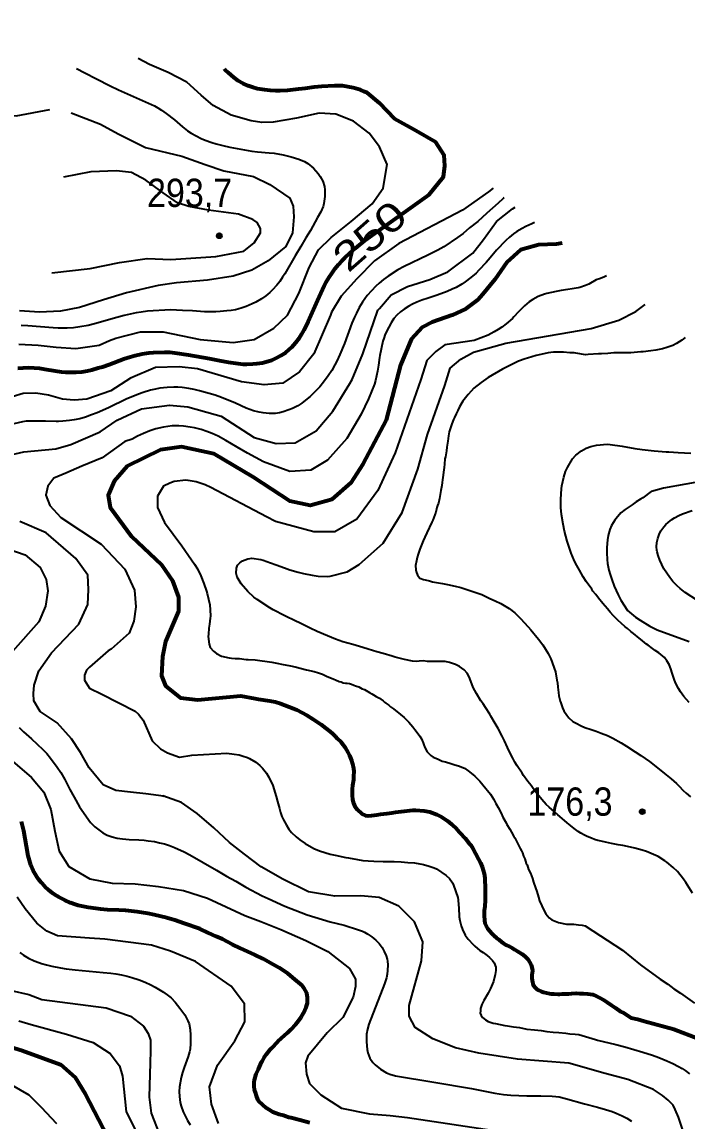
# Model space of a CAD drawing. Header units: metres. Extents: x 552626 to 559174, y 1843804 to 1852371.
# Drawn here: x 557054 to 557454, y 1850657 to 1851318 of the extents above; entities that cross this region are included whole.
import ezdxf
from ezdxf.enums import TextEntityAlignment as Align

# ---------------------------------------------------------------- set-up
doc = ezdxf.new("R2010")
doc.units = ezdxf.units.M
doc.header["$LTSCALE"] = 6.8
for name, color, linetype, lineweight in [('1', 7, 'Continuous', 25), ('2', 7, 'Continuous', 53), ('5', 7, 'Continuous', 25)]:
    doc.layers.add(name, color=color, linetype=linetype, lineweight=lineweight)
doc.layers.add('4', color=7, linetype='Continuous')

msp = doc.modelspace()

# ---------------------------------------------------------------- hatches: boundary and pattern name
at = {"layer": '5'}
for points in [[(557174.54, 1851189.71, 1), (557171.54, 1851189.71, 1)], [(557428.86, 1850843.24, 1), (557425.86, 1850843.24, 1)]]:
    msp.add_hatch(color=256, dxfattribs=at).paths.add_polyline_path(points)

# ---------------------------------------------------------------- linework, layer by layer
at = {"layer": '1'}
for points in [[(556945.59, 1851318.36), (556952.47, 1851299.17), (556980.2, 1851270.1), (557009.46, 1851264.02), (557050.87, 1851261.89), (557071.05, 1851265.61)], [(557052.6, 1851124.5), (557064.05, 1851124), (557074.96, 1851122.72), (557086.72, 1851121.92), (557100.77, 1851123.99), (557107.09, 1851126.67), (557110.73, 1851128.21), (557125.67, 1851131.93), (557139.26, 1851131.93), (557161.46, 1851127.38), (557181.4, 1851125.56), (557194.08, 1851127.38), (557205.86, 1851134.2), (557214.02, 1851141.92), (557220.82, 1851155.1), (557227.16, 1851170.55), (557232.76, 1851181.24), (557240.34, 1851188.72), (557252.31, 1851198.23), (557264.91, 1851208.9), (557271.65, 1851218.43), (557274.02, 1851232.52), (557269.27, 1851243.19), (557263.1, 1851251.39), (557253.8, 1851258.77), (557243.04, 1851262.91), (557232.99, 1851263.45), (557219.35, 1851260.5), (557205.34, 1851258.12), (557198.53, 1851257.93), (557192.23, 1851258.9), (557180.1, 1851262.29), (557169.44, 1851268.11), (557162.16, 1851274.42), (557153.43, 1851282.18), (557142.28, 1851288.01), (557131.13, 1851292.86), (557124.25, 1851296.45)], [(557087.27, 1851290.47), (557092.2, 1851287.77), (557099.23, 1851284.08), (557107.33, 1851280.02), (557112.49, 1851277.53), (557130.48, 1851269.59), (557134.05, 1851267.85), (557136.17, 1851266.64), (557138.2, 1851265.36), (557141.18, 1851263.27), (557146.01, 1851259.44), (557150.88, 1851255.28), (557154, 1851252.86), (557156.2, 1851251.45), (557159.12, 1851249.78), (557162.1, 1851248.26), (557164.51, 1851247.19), (557168.48, 1851245.81), (557171.13, 1851245.04), (557175.25, 1851243.95), (557179.41, 1851243), (557192.55, 1851240.71), (557196.06, 1851240.29), (557203.06, 1851239.7), (557205.99, 1851239.38), (557211.44, 1851238.35), (557216.25, 1851237.18), (557220.85, 1851235.87), (557224.34, 1851234.37), (557226.24, 1851233.17), (557229.61, 1851230.35), (557232.52, 1851227.18), (557233.76, 1851225.48), (557235.34, 1851222.53), (557236.21, 1851219.36), (557236.46, 1851217.35), (557236.48, 1851213.27), (557235.95, 1851209.22), (557235.72, 1851208.22), (557235.44, 1851207.26), (557234.1, 1851204.23), (557232.06, 1851200.69), (557227.81, 1851192.94), (557225.01, 1851188.44), (557222.15, 1851183.35), (557218.65, 1851177.67), (557212.37, 1851166.9), (557211.13, 1851164.85), (557209.44, 1851162.3), (557207.56, 1851159.92), (557205.09, 1851157.21), (557203.42, 1851155.58), (557201.1, 1851153.61), (557198.48, 1851151.79), (557195.07, 1851149.82), (557192.84, 1851148.73), (557189.21, 1851147.21), (557186.7, 1851146.32), (557184.13, 1851145.55), (557182.7, 1851145.22)], [(557084.02, 1851263.74), (557101.55, 1851256.95), (557112.22, 1851251.13), (557128.7, 1851242.88), (557150.52, 1851237.55), (557164.59, 1851232.7), (557175.74, 1851228.81), (557193.68, 1851225.42), (557203.38, 1851220.57), (557215.5, 1851212.32), (557217.44, 1851207.47), (557217.93, 1851201.16), (557216.96, 1851191.46), (557213.08, 1851183.21), (557202.48, 1851174.69), (557192.52, 1851169.09), (557181.28, 1851165.34), (557165.88, 1851162.96), (557147.32, 1851161.44), (557136.3, 1851159.72), (557117.14, 1851155.36), (557103.34, 1851151.17), (557088.96, 1851146.6), (557077.54, 1851144.36), (557064.87, 1851143.68), (557052.94, 1851144.61)], [(557072.31, 1851167.52), (557095.32, 1851170.09), (557112.99, 1851173.72), (557129.75, 1851175.99), (557143.8, 1851175.54), (557170.98, 1851177.36), (557187.74, 1851180.54), (557194.09, 1851185.54), (557197.71, 1851191.44), (557197.71, 1851194.17), (557195.9, 1851197.81), (557193.18, 1851199.62), (557184.57, 1851202.8), (557166.45, 1851205.08), (557154.67, 1851207.35), (557147.87, 1851209.62), (557139.27, 1851215.53), (557128.84, 1851223.25), (557120.24, 1851227.8), (557111.18, 1851228.71), (557095.77, 1851228.25), (557079.3, 1851225.01)], [(557337.71, 1851218.28), (557334.81, 1851216.2), (557319.29, 1851205.05), (557281.01, 1851185.09), (557266.38, 1851174.66), (557255.64, 1851163.9), (557246.24, 1851153.45), (557240.44, 1851143.72), (557239.84, 1851141.92), (557229.88, 1851118.75), (557221.27, 1851107.84), (557211.3, 1851101.03), (557199.97, 1851100.12), (557186.38, 1851101.94), (557159.88, 1851109.58), (557148.99, 1851110.79), (557134.73, 1851110.53), (557119.65, 1851104.04), (557107.78, 1851096.38), (557093.31, 1851091.34), (557085.75, 1851090.74), (557078.74, 1851091.41), (557070.39, 1851093.75), (557062.71, 1851095.08), (557055.03, 1851094.75), (557048.54, 1851092.89)], [(557031.86, 1851054.24), (557055.44, 1851059.7), (557074.79, 1851061.52), (557083.84, 1851064.13), (557101.4, 1851071.68), (557111.66, 1851078.7), (557126.23, 1851085.59), (557143.17, 1851087.85), (557154.2, 1851086.81), (557170.5, 1851082.17), (557174.21, 1851081.12), (557194.08, 1851068.31), (557207.22, 1851064.67), (557218.55, 1851065.13), (557231.24, 1851072.4), (557241.2, 1851084.21), (557251.56, 1851100.78), (557252.98, 1851103.3), (557259.32, 1851118.75), (557268.41, 1851144.94), (557269.36, 1851146.05), (557276.27, 1851154.13), (557286.29, 1851159.12), (557299.63, 1851163.42), (557310.46, 1851168.05), (557325.45, 1851179.29), (557331.89, 1851187.4), (557339.71, 1851198.29), (557349.42, 1851206.01), (557350.9, 1851207.02)], [(557344.34, 1851212.62), (557343.83, 1851212.28), (557343.48, 1851211.92), (557340.61, 1851209.25), (557333.93, 1851203.43), (557328.38, 1851198.38), (557323.49, 1851194.43), (557319.58, 1851191.1), (557316.23, 1851188.65), (557308.05, 1851183.15), (557304.42, 1851181.03), (557298.46, 1851177.99), (557284.14, 1851171.26), (557280.41, 1851169.15), (557274.54, 1851165.4), (557271.8, 1851163.41), (557269.13, 1851161.18), (557267.15, 1851159.35), (557264.46, 1851156.55), (557262.03, 1851153.7), (557260.51, 1851151.77), (557259.08, 1851149.77), (557257.16, 1851146.56), (557255.43, 1851143.16), (557254.32, 1851140.84), (557252.7, 1851137.06), (557248.25, 1851124.87), (557245.58, 1851118.25), (557243.8, 1851114.38), (557242.59, 1851112), (557240.64, 1851108.64), (557238.58, 1851105.54), (557235.7, 1851101.7), (557233.38, 1851098.88), (557230.95, 1851096.23), (557227.64, 1851093.06), (557224.95, 1851090.76), (557222.64, 1851089), (557220.19, 1851087.42), (557217.04, 1851085.78)], [(557362.51, 1851197.64), (557360.97, 1851197.01), (557357.28, 1851195.31), (557355.12, 1851194.19), (557351.93, 1851192.27), (557349.94, 1851190.83), (557347.54, 1851188.89), (557345.32, 1851186.9), (557343.68, 1851185.31), (557341.22, 1851182.73), (557339.7, 1851181.01), (557335.96, 1851176.51), (557333.48, 1851173.68), (557329.17, 1851169.01), (557327.38, 1851167.23), (557324.24, 1851164.55), (557320.93, 1851162.05), (557318.84, 1851160.61), (557315.46, 1851158.63), (557313.1, 1851157.51), (557310.03, 1851156.23), (557304.06, 1851153.99), (557298.53, 1851152.23), (557294.83, 1851150.95), (557291.9, 1851149.8), (557289.1, 1851148.54), (557287.02, 1851147.47), (557284.09, 1851145.63), (557281.89, 1851143.92), (557279.85, 1851142.01), (557277.99, 1851139.86), (557276.35, 1851137.44), (557274.87, 1851134.82), (557273.47, 1851132.1), (557272.51, 1851129.88), (557272.07, 1851128.6), (557271.43, 1851126.23), (557269.52, 1851117.77), (557269.31, 1851116.47), (557268.8, 1851111.8), (557268.17, 1851108.2), (557266.88, 1851102.59), (557266.3, 1851100.49), (557262.68, 1851091.7), (557258.42, 1851082.4), (557249.81, 1851067.86), (557238.03, 1851054.68), (557228.06, 1851048.77), (557215.38, 1851047.86), (557199.52, 1851053.81), (557189.96, 1851058.94), (557183.69, 1851062.57), (557177.02, 1851066.64), (557172.38, 1851069.12), (557168.65, 1851070.8), (557165.47, 1851072.03), (557162.13, 1851073.13), (557158.04, 1851074.2), (557155.48, 1851074.67), (557151.46, 1851075.15), (557148.79, 1851075.34), (557146.11, 1851075.38), (557144.64, 1851075.31), (557142.04, 1851075.03), (557139.39, 1851074.55), (557134.97, 1851073.48), (557131.22, 1851072.3), (557127.53, 1851070.85), (557123.88, 1851069.15), (557120.61, 1851067.41), (557116.14, 1851066.03), (557102.55, 1851056.03), (557090.32, 1851051.03), (557080.84, 1851046.96), (557073.58, 1851043.93), (557069.95, 1851039.08), (557068.74, 1851033.62), (557071.16, 1851027.55), (557077.82, 1851020.28), (557102.1, 1851004.23), (557116.14, 1850989.24), (557122.03, 1850976.51), (557122.94, 1850966.52), (557121.58, 1850957.88)], [(557405.91, 1851165.57), (557404.69, 1851165.02), (557402.21, 1851164.03), (557399.66, 1851163.14), (557395.14, 1851160.67), (557393.24, 1851159.73), (557389.9, 1851158.61), (557388.82, 1851158.49), (557385.26, 1851157.71), (557382.55, 1851157.4), (557378.61, 1851156.77), (557375.67, 1851156.16), (557369.97, 1851154.95), (557368.55, 1851154.61), (557364.79, 1851153.17), (557361.53, 1851151.34), (557359.41, 1851149.91), (557356.58, 1851147.58), (557354.78, 1851145.73), (557352.96, 1851144.06), (557350.21, 1851141), (557349.23, 1851139.98), (557345.5, 1851136.72), (557342.98, 1851134.79), (557340.69, 1851133.34), (557338.21, 1851131.87), (557334.77, 1851130.01), (557326.29, 1851126.76), (557308.71, 1851124.2), (557303.27, 1851120.11), (557297.84, 1851114.66), (557294.21, 1851103.3), (557278.81, 1851059.22), (557268.39, 1851036.5), (557255.7, 1851019.23), (557242.56, 1851011.51), (557229.88, 1851011.51)], [(557289.15, 1850933.81), (557284.38, 1850934.82), (557278.83, 1850936.28), (557276.94, 1850936.79), (557271.47, 1850938.35), (557267.7, 1850939.38), (557262.49, 1850941.06), (557259.36, 1850942.07), (557253.23, 1850943.83), (557247.39, 1850945.35), (557242.82, 1850947.02), (557238.13, 1850948.95), (557231.79, 1850951.69), (557227.74, 1850953.59), (557221.26, 1850956.77), (557218.95, 1850957.79), (557212.37, 1850961.05), (557205.47, 1850964.73), (557203.42, 1850965.86), (557195.81, 1850970.92), (557193.83, 1850972.33), (557190.15, 1850975.74), (557186.25, 1850980.32), (557183.69, 1850984.31), (557183.14, 1850986.71), (557183.43, 1850989.76), (557184.04, 1850991.56), (557185.34, 1850992.99), (557186.94, 1850994.18), (557190.18, 1850995.37), (557192.6, 1850995.74), (557197.99, 1850994.9), (557199.31, 1850994.5), (557203.86, 1850993.02), (557207.19, 1850991.85), (557212.25, 1850989.96), (557215.39, 1850988.77), (557220.39, 1850987.43), (557223.67, 1850986.62), (557228.9, 1850985.58), (557232.53, 1850984.99), (557237.94, 1850984.79), (557239.66, 1850984.9), (557249.98, 1850987.5), (557257.2, 1850991.93), (557271.56, 1851004.7), (557282.89, 1851023.33), (557292.4, 1851049.23), (557298.29, 1851070.13), (557308.71, 1851099.67), (557311.88, 1851110.12), (557318.23, 1851115.57), (557325.93, 1851119.66), (557345.41, 1851125.11), (557396.57, 1851133.85), (557396.57, 1851133.85), (557413.34, 1851139), (557423.5, 1851144.16), (557429.11, 1851148.42)], [(557182.7, 1851145.22), (557180.14, 1851144.79), (557177.57, 1851144.48), (557173.55, 1851144.11), (557170.94, 1851143.97), (557166.83, 1851143.96), (557164.19, 1851144.06), (557156.91, 1851144.48), (557150.91, 1851144.7), (557143.74, 1851145.08), (557140.32, 1851144.99), (557133.33, 1851144.65), (557129.77, 1851144.38), (557126.04, 1851143.84), (557123.07, 1851143.3), (557115.76, 1851141.79), (557111.37, 1851140.63), (557098.05, 1851136.79), (557094.13, 1851135.79), (557089.18, 1851134.86), (557085.37, 1851134.39), (557081.6, 1851134.15), (557079.19, 1851134.1), (557076.14, 1851134.16), (557073.14, 1851134.33), (557057.89, 1851135.52), (557053.84, 1851135.71)], [(557453.21, 1851128.44), (557451.21, 1851126.95), (557447.98, 1851124.94), (557445.74, 1851123.77), (557442.06, 1851122.44), (557439.5, 1851121.69), (557435.48, 1851120.95), (557432.43, 1851120.42), (557427.83, 1851119.98), (557426.39, 1851119.81), (557420.42, 1851119.31), (557418.96, 1851119.33), (557413.21, 1851119.31), (557410.21, 1851119.23), (557406.69, 1851118.92), (557402.78, 1851118.75), (557401.06, 1851118.64), (557394.81, 1851118.2), (557393.17, 1851118.19), (557387.32, 1851119.07), (557386.3, 1851119.23), (557383.73, 1851119.3), (557380.05, 1851119.61), (557377.2, 1851119.73), (557373.92, 1851119.72), (557370.86, 1851119.37), (557366.32, 1851118.39), (557363.65, 1851117.72), (557358.27, 1851116.1), (557356.95, 1851115.68), (557352.83, 1851114.2), (557350.49, 1851113.11), (557343.24, 1851109.54), (557334.6, 1851104.44), (557330.39, 1851101.4), (557326.12, 1851098.08), (557324.4, 1851096.33), (557322.63, 1851094.3), (557319.54, 1851090.21), (557317.55, 1851086.87), (557316.43, 1851084.65), (557315.48, 1851082.62), (557314.45, 1851080.49), (557313.77, 1851079.23), (557312.88, 1851076.66), (557311.25, 1851071.73), (557310.8, 1851069.31), (557310.35, 1851066.06), (557309.75, 1851062.61), (557309.55, 1851060.31), (557309.05, 1851056.78), (557308.73, 1851055.56), (557308.38, 1851052.24), (557308.23, 1851050.39), (557307.92, 1851047.53), (557307.58, 1851045.66), (557307.25, 1851042.98), (557307.08, 1851041.32), (557306.75, 1851039.45), (557306.28, 1851036.39), (557305.35, 1851031.72), (557304.76, 1851028.91), (557304.21, 1851027.39), (557303.89, 1851026.17), (557303.2, 1851023.44), (557301.38, 1851018.67), (557300.88, 1851017.42), (557297.88, 1851010.96), (557296.63, 1851008.36), (557295.59, 1851006.23), (557294.82, 1851004.22), (557293.61, 1851001.26), (557292.68, 1850998.23), (557292.09, 1850996.24), (557291.59, 1850994.18), (557291.1, 1850991.29), (557291.21, 1850988.75), (557291.42, 1850987.77), (557292.22, 1850985.49), (557293.51, 1850983.81), (557295.72, 1850982.88), (557296.84, 1850982.64), (557299.37, 1850982.11), (557301.25, 1850981.6), (557303.68, 1850981.15), (557307.3, 1850980.56), (557310.29, 1850979.99), (557314.88, 1850978.96), (557318.17, 1850978.15), (557323, 1850976.61), (557326.13, 1850975.6), (557330.8, 1850973.86), (557335.71, 1850971.59), (557338.98, 1850970.14)], [(557217.04, 1851085.78), (557214.9, 1851084.92), (557211.45, 1851083.83), (557209.15, 1851083.27), (557206.8, 1851082.88), (557205.48, 1851082.78), (557203.05, 1851082.8), (557199.33, 1851083.16), (557197.04, 1851083.55), (557193.57, 1851084.43), (557191.37, 1851085.22), (557189.22, 1851086.11), (557182.75, 1851089.02), (557174.42, 1851092.42), (557170.52, 1851093.8), (557161.12, 1851096.48), (557157.9, 1851097.26), (557154.64, 1851097.88), (557150.69, 1851098.41), (557148.2, 1851098.61), (557145.68, 1851098.7), (557141.6, 1851098.52), (557137.36, 1851098), (557134.58, 1851097.48), (557131.76, 1851096.82), (557127.33, 1851095.49), (557124.48, 1851094.47), (557120.14, 1851092.73), (557117.4, 1851091.53), (557106.4, 1851086.27), (557099.58, 1851083.25), (557096.16, 1851081.91), (557092.62, 1851080.66), (557089.09, 1851079.63), (557085.69, 1851078.95), (557083.06, 1851078.57), (557078.94, 1851078.11), (557076.31, 1851077.96), (557074.89, 1851077.95), (557068.6, 1851078.28), (557060.27, 1851078.29), (557058.04, 1851078.22), (557056.84, 1851078.1), (557054.72, 1851077.74), (557049.46, 1851076.59)], [(557435.06, 1850940.19), (557433.55, 1850941.39), (557430.86, 1850943.36), (557429.88, 1850943.98), (557426.34, 1850946.95), (557425.44, 1850947.67), (557422.02, 1850950.38), (557420.52, 1850951.57), (557418.39, 1850953.43), (557416.98, 1850954.55), (557414.63, 1850956.74), (557412.9, 1850958.28), (557410.11, 1850961.15), (557408.14, 1850963.2), (557406.35, 1850965.28), (557403.69, 1850968.54), (557401.04, 1850971.79), (557399.43, 1850973.89), (557397.64, 1850975.96), (557396.95, 1850977.16), (557393.69, 1850981.72), (557391.9, 1850984.61), (557389.54, 1850988.45), (557388.03, 1850991.29), (557386.62, 1850994.05), (557384.62, 1850998.74), (557382.81, 1851004.11), (557382.23, 1851006.05), (557380.62, 1851012.07), (557379.79, 1851016.17), (557378.84, 1851021.99), (557378.45, 1851026.24), (557378.33, 1851031.24), (557378.71, 1851037.49), (557379.04, 1851039.36), (557380.18, 1851044.51), (557381.17, 1851047.82), (557382.34, 1851050.32), (557385.31, 1851055.5), (557387.42, 1851057.75), (557390.86, 1851060.43), (557393.52, 1851061.92), (557396.42, 1851062.89), (557399.78, 1851063.82), (557406.28, 1851064.39), (557407.95, 1851064.22), (557415.28, 1851063.14), (557422.84, 1851061.73), (557427.38, 1851061.06), (557430.97, 1851060.83), (557434.58, 1851060.43), (557441.77, 1851059.79), (557443.33, 1851059.7), (557448.86, 1851059.24), (557456.55, 1851059.03)], [(557229.88, 1851011.51), (557206.78, 1851017.78), (557201.5, 1851020.58), (557167.91, 1851038.38), (557164.46, 1851039.81), (557159.05, 1851041.66), (557154.4, 1851042.4), (557152.82, 1851042.67), (557145.87, 1851041.97), (557143.38, 1851040.96), (557139.5, 1851039.08), (557135.87, 1851033.01), (557135.87, 1851026.34), (557140.11, 1851017.24), (557150.42, 1851003.15), (557156.32, 1850994.85), (557158.07, 1850992.17), (557159.86, 1850989.27), (557161.98, 1850985.13), (557163.78, 1850980.59), (557165.32, 1850975.93), (557165.76, 1850974.43), (557167.37, 1850967.59), (557167.62, 1850964.61), (557167.67, 1850960.96), (557167.54, 1850959.76), (557167.13, 1850956.15), (557166.78, 1850953.65), (557166.47, 1850949.96), (557166.26, 1850948.66), (557166.88, 1850944.08), (557167.56, 1850942.06), (557169.47, 1850939.72), (557171.26, 1850938.47), (557174.27, 1850936.9), (557179.06, 1850935.71), (557180.34, 1850935.68), (557182.65, 1850935.48), (557185.13, 1850935.31), (557189.2, 1850934.87), (557190.48, 1850934.83), (557194.53, 1850934.57), (557197.49, 1850934.18), (557201.76, 1850933.57), (557204.54, 1850933.16), (557208.65, 1850932.36), (557210.34, 1850932), (557215.85, 1850930.9), (557218.65, 1850930.31), (557225.51, 1850928.63), (557230.1, 1850927.61), (557232.66, 1850926.72), (557235.13, 1850925.9), (557237.54, 1850924.81), (557241.85, 1850923.02), (557242.81, 1850922.59), (557245.02, 1850921.65), (557246.24, 1850921.34), (557247.59, 1850920.76), (557248.89, 1850920.55), (557249.99, 1850920.49), (557251.29, 1850920.28), (557252.44, 1850919.86), (557253.96, 1850919.3), (557254.92, 1850918.87), (557256.91, 1850918.27), (557259.03, 1850917.24), (557260.38, 1850916.66), (557261.36, 1850916.05), (557262.24, 1850915.51), (557263.31, 1850914.99), (557264.67, 1850914.24), (557265.66, 1850913.62), (557267.32, 1850912.62), (557269.37, 1850911.49), (557270.17, 1850910.85), (557271.56, 1850909.92), (557272.46, 1850909.2), (557273.26, 1850908.56), (557274.87, 1850907.28), (557275.97, 1850906.41), (557277.86, 1850905.07), (557278.97, 1850904.2), (557280.77, 1850902.76), (557282.08, 1850901.72), (557284.11, 1850899.95), (557285.23, 1850898.89), (557287.08, 1850897.1), (557288.15, 1850895.76), (557289.32, 1850894.34), (557290.68, 1850892.76), (557292.54, 1850890.15), (557293.62, 1850888.63), (557294.63, 1850887.01), (557295.62, 1850884.75), (557296.05, 1850883.43), (557296.59, 1850881.85), (557298.08, 1850879.19), (557300.25, 1850876.98), (557301.64, 1850876.04), (557304.23, 1850874.97)], [(557468.13, 1851042.81), (557453.5, 1851040.36), (557440.16, 1851037.8), (557432.92, 1851035.93), (557432.67, 1851035.79), (557427.63, 1851032.13), (557426.35, 1851031.34), (557423.63, 1851029.57), (557421.18, 1851027.92), (557417.04, 1851024.98), (557414.53, 1851023.05), (557411.71, 1851019.71), (557410.84, 1851018.61), (557408.93, 1851015.38), (557407.91, 1851013.07), (557406.87, 1851009.48), (557406.35, 1851006.77), (557405.97, 1851002.17), (557405.96, 1850999.06), (557406.16, 1850994.98), (557406.53, 1850992.56), (557407.34, 1850988.64), (557408.01, 1850985.97), (557409.01, 1850982.89), (557410.46, 1850978.95), (557412.8, 1850973.66), (557414.36, 1850970.46), (557418.53, 1850964.36), (557423.19, 1850960.34), (557426.06, 1850958.38), (557431.86, 1850954.76), (557436.21, 1850952.61), (557455.54, 1850945.62)], [(557460.49, 1850970.21), (557453.05, 1850975.06), (557450.07, 1850977.47), (557448.28, 1850979.14), (557445.76, 1850981.77), (557443.86, 1850984.07), (557442.04, 1850986.64), (557440.4, 1850989.3), (557439.04, 1850991.92), (557437.88, 1850994.58), (557436.86, 1850997.34), (557436.27, 1850999.5), (557436.07, 1851000.66), (557435.96, 1851002.67), (557436.15, 1851005.15), (557436.64, 1851007.58), (557437.44, 1851009.93), (557438.6, 1851012.18), (557439.7, 1851013.81), (557440.35, 1851014.64), (557441.6, 1851016.01), (557442.95, 1851017.26), (557445.22, 1851019.04), (557446.77, 1851020.06), (557449.28, 1851021.4), (557451.52, 1851022.37), (557457.27, 1851024.41)], [(557086.7, 1850995.6), (557069.03, 1851011.05), (557053.17, 1851017.86)], [(557035.95, 1851004.69), (557056.34, 1850997.87), (557065.4, 1850990.14), (557069.03, 1850982.87), (557069.93, 1850976.06), (557068.57, 1850966.97), (557064.5, 1850957.43), (557048.64, 1850939.71)], [(557451.72, 1850651.66), (557449.11, 1850659.54), (557447.15, 1850663.97), (557445.84, 1850666.6), (557442.89, 1850669.71), (557439.61, 1850672.5), (557434.14, 1850676.13), (557418.68, 1850682.05), (557405.04, 1850685.69), (557383.28, 1850691.92), (557352.28, 1850694.33), (557329.09, 1850697.97), (557314.99, 1850701.16), (557301.34, 1850706.62), (557290.88, 1850713.45), (557287.25, 1850720.27), (557287.25, 1850726.64), (557294.64, 1850753.47), (557295.47, 1850764.94), (557290.4, 1850776.95), (557281.03, 1850786.32), (557269.22, 1850791.57), (557258.19, 1850792.61), (557242.55, 1850792.35), (557226.74, 1850794.98), (557211.27, 1850802.58), (557198.27, 1850810.15), (557188.19, 1850817.59), (557179.23, 1850824.71), (557169.76, 1850833.6), (557159.72, 1850842.13), (557150.36, 1850848.73), (557138.99, 1850852.8), (557139.5, 1850852.62), (557128.82, 1850854.07), (557119.6, 1850855.04), (557110.87, 1850856.01), (557103.11, 1850859.41), (557094.86, 1850869.61), (557089.52, 1850878.83), (557084.19, 1850887.08), (557075.45, 1850896.79), (557065.27, 1850903.59), (557061.42, 1850909.84), (557061.32, 1850914.26), (557061.78, 1850919.26), (557064.5, 1850927.89), (557072.2, 1850938.8), (557088.51, 1850956.06), (557093.94, 1850967.88), (557094.4, 1850976.97), (557093.94, 1850985.6), (557086.7, 1850995.6)], [(557338.98, 1850970.14), (557342.27, 1850968.51), (557347.27, 1850965.52), (557350.68, 1850962.81), (557354.16, 1850959.56), (557358.77, 1850954.43), (557360.33, 1850952.7), (557364.9, 1850947.11), (557367.5, 1850943.57), (557370.74, 1850938.38), (557372.39, 1850935.1), (557375.11, 1850927.38), (557376.04, 1850922.37), (557376.33, 1850920.67), (557376.52, 1850918.23), (557376.89, 1850914.99), (557377.22, 1850912.93), (557377.95, 1850909.72), (557378.34, 1850908.76), (557379.33, 1850905.68), (557380.18, 1850903.87), (557381.93, 1850901.33), (557383.22, 1850899.65), (557385.65, 1850897.56), (557387.51, 1850896.4), (557390.52, 1850894.83), (557392.91, 1850893.92), (557396.7, 1850892.71), (557399.55, 1850891.76), (557402.7, 1850890.57), (557406.35, 1850888.98), (557409.72, 1850887.45), (557414.59, 1850884.73), (557417.92, 1850882.74), (557423.06, 1850879.31), (557426.44, 1850876.96), (557431.6, 1850873.35), (557436.5, 1850869.63), (557440.71, 1850866.28), (557444.75, 1850862.91), (557447.89, 1850860.26), (557449.53, 1850858.62), (557452.03, 1850855.99), (557453.67, 1850854.35), (557456.31, 1850852.1)], [(557121.58, 1850957.88), (557118.86, 1850950.61), (557107.99, 1850941.07), (557106.27, 1850940.01), (557095.04, 1850930.28), (557093.22, 1850928.45), (557092, 1850925.41), (557092, 1850922.37), (557095.04, 1850917.5), (557102.34, 1850913.85), (557122.39, 1850903.8), (557124.43, 1850901.85), (557127.21, 1850898.33), (557132.75, 1850885.85), (557137.62, 1850880.98), (557141.87, 1850878.55), (557149.17, 1850876.12), (557156.47, 1850877.33), (557177.51, 1850878.37), (557181.96, 1850877.79), (557184.92, 1850877.4), (557187.47, 1850876.69), (557190.03, 1850875.79), (557191.1, 1850875.28), (557194.91, 1850873.07), (557197.42, 1850871.08), (557198.99, 1850869.34), (557201.42, 1850866.42), (557202.89, 1850863.95), (557205.2, 1850859.01), (557207.24, 1850852.31), (557207.95, 1850849.29), (557209.15, 1850845.23), (557209.9, 1850842.66), (557210.71, 1850840.38), (557211.58, 1850838.39), (557213.51, 1850835.05), (557214.88, 1850832.65), (557216.37, 1850830.81), (557219.25, 1850828.04), (557221.46, 1850826.29), (557224.73, 1850824.01), (557229.81, 1850821.13), (557233.26, 1850819.7), (557239.79, 1850817.62), (557242.6, 1850817.03), (557249.13, 1850815.77), (557250.71, 1850815.5), (557256.12, 1850814.48), (557259.29, 1850813.93), (557262.52, 1850813.66), (557265.92, 1850813.41), (557271.51, 1850813.23), (557278.18, 1850813.18), (557282.48, 1850813.03), (557286.45, 1850812.67), (557290.32, 1850812.38), (557295.73, 1850811.36), (557299.21, 1850810.39), (557302.16, 1850809.36), (557303.69, 1850808.8), (557309.53, 1850804.82), (557311.38, 1850803.02), (557313.23, 1850800.41), (557313.94, 1850799.03), (557316.43, 1850791.65), (557316.59, 1850790.21), (557316.84, 1850787.22), (557317.05, 1850785.42), (557317.21, 1850780.06), (557317.66, 1850777.74), (557318.39, 1850774.53), (557319.28, 1850772.35), (557320.95, 1850768.9), (557322.69, 1850766.54), (557325.6, 1850763.41), (557326.65, 1850762.25), (557329.76, 1850759.78), (557331.73, 1850758.54), (557334.04, 1850756.71), (557335.44, 1850755.59), (557337.21, 1850753.7), (557338.2, 1850752.26), (557339.23, 1850749.64), (557339.28, 1850747.64), (557339, 1850745.23), (557337.84, 1850741.08), (557336.05, 1850736.77), (557334.72, 1850734.06), (557332.03, 1850729.65), (557330.86, 1850727.14), (557330.13, 1850724.77), (557330.09, 1850723.49), (557329.9, 1850722.01), (557330.42, 1850720.61), (557331.29, 1850719.43), (557333, 1850718.07), (557334.66, 1850717.08), (557337.79, 1850716.07), (557339.09, 1850715.85), (557344.7, 1850714.67)], [(557455.62, 1850908.97), (557452.38, 1850912.52), (557450.33, 1850915.3), (557449.1, 1850917.25), (557447.57, 1850920.27), (557446.7, 1850922.27), (557445.87, 1850924.73), (557445.28, 1850926.67), (557444.45, 1850929.13), (557443.6, 1850931.77), (557442.15, 1850934.07), (557440.66, 1850935.91), (557439.53, 1850936.97), (557438.43, 1850937.84), (557437.32, 1850938.72), (557435.06, 1850940.19)], [(557457.6, 1850794.17), (557453.47, 1850800.72), (557452.16, 1850802.58), (557448.52, 1850807.27), (557445.97, 1850809.63), (557442.13, 1850812.84), (557440.85, 1850813.69), (557436.81, 1850816.24), (557434.1, 1850817.57), (557429.99, 1850819.2), (557427.32, 1850820.17), (557422.81, 1850821.3), (557420.19, 1850821.91), (557415.7, 1850822.85), (557412.91, 1850823.26), (557408.89, 1850824.17), (557405.16, 1850824.84), (557402.71, 1850825.47), (557400.65, 1850825.96), (557398.66, 1850826.55), (557396.76, 1850827.25), (557394.17, 1850828.32), (557392.63, 1850829.06), (557390.38, 1850830.35), (557388.81, 1850831.26), (557386.4, 1850833.18), (557384.29, 1850834.85), (557382.29, 1850836.45), (557379.15, 1850839.1), (557376.62, 1850841.27), (557374.29, 1850843.29), (557371.44, 1850845.88), (557369.51, 1850847.57), (557366.87, 1850850.65), (557365.08, 1850852.73), (557363.25, 1850855.16), (557360.54, 1850858.96), (557358.6, 1850861.47), (557355.91, 1850865.09), (557355.12, 1850866.37), (557352.14, 1850870.86), (557350.79, 1850873.08), (557349.6, 1850875.5), (557347.99, 1850878.42), (557346.31, 1850881.87), (557344.48, 1850885.95), (557343.06, 1850888.71), (557340.63, 1850893.27), (557338.99, 1850896.37), (557336.39, 1850900.72), (557335.61, 1850902), (557333.15, 1850905.92), (557331.62, 1850908.11), (557330.23, 1850909.87), (557327.61, 1850914.41), (557326.58, 1850916.21), (557325.74, 1850918.03), (557324.3, 1850921.79), (557323.19, 1850924.3), (557322.02, 1850926.54), (557320.33, 1850928.54), (557317.44, 1850930.67), (557315.03, 1850931.76), (557311.5, 1850933.09), (557308.8, 1850933.6), (557304.87, 1850933.61), (557302.13, 1850933.66), (557298.2, 1850933.67), (557295.7, 1850934.02), (557293.26, 1850933.83), (557291.73, 1850933.56), (557289.15, 1850933.81)], [(557052.7, 1850893.82), (557055.28, 1850891.29), (557060.06, 1850887.1), (557066.88, 1850880.69), (557069.32, 1850878.17), (557071.54, 1850875.51), (557075.61, 1850870.11), (557077.81, 1850866.84), (557080.19, 1850862.54), (557083.15, 1850856.64), (557085.77, 1850851.99), (557088.92, 1850846.1), (557095.63, 1850836.77), (557096.5, 1850835.8), (557098.2, 1850834.17), (557100.55, 1850832.28), (557103.03, 1850830.57), (557105.68, 1850829.13), (557108.56, 1850828.09)], [(557047.36, 1850874.84), (557060.14, 1850863.87), (557067.46, 1850855.03), (557071.74, 1850844.46), (557074.15, 1850831.53), (557076.76, 1850819.54), (557082.59, 1850810.23), (557095.12, 1850802.75), (557108.61, 1850800.31), (557122.5, 1850799.76), (557136.49, 1850798.29), (557151.53, 1850795.72), (557165.88, 1850791.22), (557188.43, 1850780.75), (557198.05, 1850777.25), (557210.13, 1850772.34), (557225.02, 1850765.75), (557238.23, 1850759.13), (557251.32, 1850748.94)], [(557304.23, 1850874.97), (557307.12, 1850873.66), (557309.08, 1850873.25), (557312.31, 1850872.16), (557314.57, 1850871.5), (557316.84, 1850870.85), (557320.39, 1850869.34), (557322.66, 1850867.87), (557324.56, 1850866.35), (557326.77, 1850864.6), (557329.77, 1850861.57), (557331.56, 1850859.49), (557336.05, 1850853.8), (557338.16, 1850850.48), (557339.35, 1850848.06), (557340.62, 1850845.75), (557342.48, 1850842.31), (557343.57, 1850839.97), (557345.42, 1850836.53), (557345.98, 1850835.59), (557347.78, 1850832.69), (557348.71, 1850830.98), (557350.1, 1850828.4), (557350.66, 1850827.46), (557351.93, 1850825.14), (557353.22, 1850822.64), (557353.95, 1850821.08), (557354.75, 1850819.62), (557355.26, 1850818.4), (557356.03, 1850816.48), (557356.67, 1850814.82), (557357.63, 1850812.1), (557358.19, 1850811.16), (557359.04, 1850808.52), (557360.13, 1850806.19), (557361.32, 1850802.95), (557362.03, 1850800.75), (557363.23, 1850797.51), (557363.86, 1850795.2), (557364.89, 1850791.76), (557365.6, 1850789.56), (557366.95, 1850786.52), (557367.8, 1850784.71), (557369.33, 1850781.69), (557371.42, 1850779.37), (557373.03, 1850778.1), (557377.04, 1850776.55), (557381.71, 1850775.62), (557382.71, 1850775.65), (557386.1, 1850775.58), (557389.06, 1850775.19), (557391.11, 1850774.88), (557392.97, 1850774.54), (557415.56, 1850759.89), (557426.23, 1850751.16), (557438.17, 1850742.42), (557442.66, 1850739.43), (557446.25, 1850736.72), (557450.29, 1850734), (557458.76, 1850728)], [(557108.56, 1850828.09), (557111.63, 1850827.35), (557114.83, 1850826.83), (557118.81, 1850826.44), (557124.62, 1850826.22), (557127.81, 1850826), (557130.27, 1850825.75), (557134.03, 1850825.2), (557137.08, 1850824.59), (557140.13, 1850823.83), (557143.14, 1850822.89), (557146.06, 1850821.75), (557151.87, 1850819.13), (557155.41, 1850817.34), (557171.26, 1850808.12), (557177.34, 1850804.42), (557182.97, 1850801.36), (557188.99, 1850797.81), (557198.87, 1850792.66), (557202.37, 1850791), (557212.5, 1850786.47), (557222.25, 1850782.56), (557225.89, 1850781.2), (557239.72, 1850776.91), (557248.11, 1850774.93), (557256.78, 1850772.14), (557259.04, 1850771.29), (557260.24, 1850770.73), (557262.3, 1850769.55), (557264.77, 1850767.84), (557267.08, 1850765.98), (557269.14, 1850763.92), (557270.86, 1850761.58), (557272.26, 1850759.08), (557273.38, 1850756.52), (557274, 1850754.46), (557274.21, 1850753.29), (557274.37, 1850751.13), (557274.21, 1850747.7), (557273.93, 1850745.49), (557273.47, 1850743.24), (557272.35, 1850739.57), (557262.95, 1850715.44), (557261.91, 1850711.63), (557261.73, 1850710.48), (557261.59, 1850709.29), (557261.45, 1850704.68), (557261.86, 1850700.23), (557262.05, 1850699.15), (557262.29, 1850698.14), (557263.45, 1850695.02), (557265.3, 1850692.36), (557266.72, 1850690.92), (557269.96, 1850688.36), (557273.6, 1850686.2), (557275.56, 1850685.33), (557279, 1850684.33), (557301.99, 1850680.44), (557324.68, 1850676.73), (557338.74, 1850673.95), (557343.93, 1850673.08), (557348.29, 1850672.58), (557357.85, 1850672.22), (557366.4, 1850672.29), (557373.25, 1850672.12), (557375.29, 1850671.92), (557377.32, 1850671.6), (557381.28, 1850670.65), (557392.59, 1850667.5), (557400.46, 1850665.5), (557405.31, 1850664.08), (557409.23, 1850662.78), (557411.73, 1850661.86), (557415.25, 1850660.29), (557418.01, 1850658.78), (557420.85, 1850656.98)], [(557172.55, 1850655.58), (557168.29, 1850667.23), (557167.24, 1850677.7), (557172.05, 1850690.7), (557182.34, 1850705.4), (557188.4, 1850716.85), (557188.09, 1850727.56), (557180.26, 1850738.19), (557158.74, 1850753.07), (557143.73, 1850759.24), (557132.17, 1850762.89), (557104.19, 1850766.55), (557095.07, 1850767.15), (557075.7, 1850768.57), (557069.36, 1850771.33), (557063.39, 1850776.16), (557056.29, 1850784.69), (557051.46, 1850791.8)], [(557053.13, 1850758.55), (557055.35, 1850756.97), (557058.38, 1850755.14), (557061.67, 1850753.54), (557064.45, 1850752.44), (557066.07, 1850751.9), (557069.13, 1850751.04), (557072.34, 1850750.29), (557077.54, 1850749.24), (557080.99, 1850748.68), (557086.42, 1850748.03), (557103.29, 1850746.53), (557107.85, 1850746.06), (557110.74, 1850745.65), (557114.32, 1850745), (557117.72, 1850744.2), (557120.39, 1850743.44), (557124.83, 1850741.99), (557128.48, 1850740.58), (557131.83, 1850739.01), (557134.52, 1850737.56), (557139.39, 1850734.66), (557142.55, 1850732.44), (557144.09, 1850731.15), (557146.49, 1850728.67), (557149.29, 1850725.1), (557152.22, 1850720.94), (557154.15, 1850717.47), (557154.88, 1850715.58), (557155.58, 1850712.2), (557155.8, 1850708.86), (557155.8, 1850703.67), (557155.5, 1850700.44), (557155.19, 1850698.76), (557154.35, 1850695.92), (557151.92, 1850689.32), (557150.91, 1850686.27), (557150.18, 1850683.34)], [(557251.32, 1850748.94), (557254.96, 1850742.57), (557254.96, 1850738.02), (557253.6, 1850731.65), (557247.24, 1850719.46), (557237.87, 1850710.09), (557226.31, 1850696.16), (557224.95, 1850692.06), (557225.4, 1850685.24), (557227.22, 1850679.77), (557234.04, 1850672.95), (557246.6, 1850664.85), (557263.43, 1850661.41), (557275.67, 1850660.51), (557286.26, 1850659.27), (557340.84, 1850650.99)], [(557047.8, 1850735.63), (557058.48, 1850733.21), (557066.24, 1850730.29), (557104.95, 1850725.23), (557119.66, 1850720.17), (557127.4, 1850714.13), (557130.35, 1850709.81), (557131.72, 1850705.71), (557131.72, 1850700.93), (557131.66, 1850699.35), (557131.56, 1850692.15), (557130.95, 1850671.52), (557132.16, 1850661.82), (557137, 1850649.08)], [(557052.58, 1850717.38), (557059.87, 1850715.15), (557081.18, 1850709.42), (557097.15, 1850704.32), (557107.41, 1850697.77), (557113.01, 1850690.28), (557114.88, 1850684.2), (557117.12, 1850662.71), (557140.77, 1850615.78)], [(557344.7, 1850714.67), (557346.39, 1850714.32), (557350.01, 1850713.73), (557353.44, 1850713.3), (557357.93, 1850712.36), (557362.64, 1850711.89), (557366.6, 1850711.53), (557369.95, 1850711), (557373.84, 1850710.53), (557377.24, 1850710.29), (557381.29, 1850710.02), (557383.79, 1850709.67), (557386.94, 1850709.3), (557389.24, 1850709.11), (557399.2, 1850706.08), (557400.41, 1850705.76), (557411.39, 1850703.19), (557416.94, 1850701.73), (557427.74, 1850698.54), (557433.47, 1850696.67), (557437.23, 1850695.33), (557442.02, 1850693.35), (557445.72, 1850691.68), (557449.2, 1850689.91), (557451.24, 1850688.73), (557453.13, 1850687.51), (557455.78, 1850685.54)], [(557035, 1850686.25), (557058.42, 1850672.96), (557065.88, 1850665.48), (557075.21, 1850655.65)], [(557150.18, 1850683.34), (557149.15, 1850677.64), (557148.9, 1850674.79), (557149.03, 1850671.89), (557149.59, 1850668.36), (557150.16, 1850666.14), (557151.4, 1850662.65), (557152.45, 1850660.33), (557153.97, 1850657.44), (557155.59, 1850654.77)]]:
    msp.add_lwpolyline(points, dxfattribs=at)
at = {"layer": '2'}
for points in [[(557232.01, 1851150.82), (557236.17, 1851159.64), (557237.29, 1851161.81), (557239.26, 1851164.99), (557240.62, 1851166.94), (557242.79, 1851169.96), (557244.69, 1851172.37), (557246.8, 1851174.68), (557248.59, 1851176.47), (557251.59, 1851179.33), (557254.83, 1851182.26), (557260.66, 1851187.09), (557299.2, 1851214.65), (557307.81, 1851225.1), (557308.72, 1851231.91), (557308.26, 1851238.28), (557303.28, 1851246), (557291.5, 1851252.82), (557278.36, 1851260.09), (557269.43, 1851269.59), (557261.86, 1851275.66), (557260.47, 1851276.4), (557257.91, 1851277.48), (557255.15, 1851278.33), (557253.51, 1851278.75), (557250.32, 1851279.43), (557247.06, 1851279.9), (557245.3, 1851280.03), (557242.22, 1851280.03), (557234.52, 1851279.57), (557230.02, 1851279.14), (557224.73, 1851278.36), (557220.74, 1851277.88), (557213.98, 1851277.21), (557209.72, 1851276.97), (557207.01, 1851276.98), (557203.55, 1851277.16), (557200.11, 1851277.48), (557197.45, 1851277.88), (557196.01, 1851278.18), (557193.47, 1851278.89), (557190.34, 1851280.02), (557187.34, 1851281.38), (557184.47, 1851283.02), (557181.73, 1851285), (557178.56, 1851287.71), (557176.63, 1851289.55), (557176.13, 1851290.08)], [(557379.1, 1851185.38), (557375.82, 1851184.77), (557364.97, 1851184.29), (557354.09, 1851181.35), (557345.9, 1851173.8), (557338.79, 1851163.46), (557331.24, 1851154.3), (557328.49, 1851151.2), (557321.22, 1851145.87), (557312.96, 1851141.93), (557301.01, 1851137.83), (557295.12, 1851134.65), (557288.32, 1851127.38), (557281.98, 1851111.93), (557273.37, 1851078.76), (557259.32, 1851052.41), (557252.08, 1851041.05), (557240.75, 1851031.05), (557227.61, 1851027.41), (557215.38, 1851030.14), (557193.32, 1851044.54), (557169.74, 1851058.49), (557150.39, 1851062.73), (557137.69, 1851060.91), (557117.73, 1851051.21), (557109.87, 1851042.11), (557106.24, 1851033.62), (557107.45, 1851026.34), (557120.15, 1851008.75), (557138.29, 1850991.77), (557144.94, 1850982.06), (557148.57, 1850972.36), (557148.57, 1850963.87), (557140.71, 1850945.67), (557138.9, 1850936.57), (557138.29, 1850925.05), (557140.71, 1850918.98), (557149.78, 1850911.71), (557160.06, 1850910.49), (557186.07, 1850912.92), (557194.68, 1850911.26)], [(557051.81, 1851110.02), (557055.07, 1851110.35), (557058.39, 1851110.38), (557061.63, 1851110.28), (557064.84, 1851110.01), (557068.04, 1851109.52), (557074.32, 1851108.4), (557078.09, 1851107.9), (557080.55, 1851107.72), (557084.46, 1851107.63), (557087.04, 1851107.66), (557090.36, 1851107.93), (557093.7, 1851108.54), (557096.3, 1851109.16), (557100.29, 1851110.18), (557102.83, 1851110.92), (557106.77, 1851112.3), (557115.71, 1851115.62), (557119.74, 1851116.88), (557122.39, 1851117.61), (557126.57, 1851118.65), (557129.27, 1851119.17), (557130.76, 1851119.38), (557133.46, 1851119.6), (557140.15, 1851119.78), (557143.32, 1851119.69), (557146.36, 1851119.38), (557154.42, 1851118.18), (557167.18, 1851115.85), (557173.12, 1851114.6), (557178.47, 1851113.65), (557184.41, 1851112.81), (557187.34, 1851112.54), (557189.64, 1851112.45), (557193.23, 1851112.59), (557195.52, 1851112.83), (557199, 1851113.34), (557201.21, 1851113.82), (557204.7, 1851114.99), (557207.49, 1851116.23), (557210.1, 1851117.61), (557212.04, 1851118.84), (557213.09, 1851119.6), (557214.93, 1851121.12), (557216.67, 1851122.76), (557219.09, 1851125.43), (557221.25, 1851128.36), (557222.52, 1851130.42), (557224.05, 1851133.15), (557226.53, 1851138.1), (557228.15, 1851141.71), (557232.01, 1851150.82)], [(557194.68, 1850911.26), (557196.63, 1850911.02), (557203.32, 1850909.97), (557206.69, 1850909.26), (557209.89, 1850908.35), (557217.73, 1850905.23), (557219.56, 1850904.44), (557222.65, 1850902.97), (557225.66, 1850901.4), (557229.51, 1850898.83), (557231.96, 1850897.38), (557234.25, 1850895.72), (557237.06, 1850893.49), (557239.67, 1850891.42), (557241.2, 1850890.04), (557242.73, 1850888.66), (557243.99, 1850887.17), (557246.04, 1850885.21), (557247.43, 1850883.45), (557248.62, 1850881.86), (557250.41, 1850878.96), (557251.28, 1850876.96), (557252.61, 1850874.1), (557253.22, 1850871.98), (557253.81, 1850869.22), (557253.94, 1850867.32), (557253.79, 1850864.65), (557253.68, 1850862.45), (557253.15, 1850859.1), (557252.96, 1850856.8), (557252.85, 1850852.95), (557253.12, 1850850.61), (557253.75, 1850848.31), (557254.62, 1850846.31), (557255.83, 1850844.53), (557258.68, 1850841.94), (557260.99, 1850840.93), (557262.55, 1850840.83), (557264.55, 1850840.88), (557267.69, 1850841.33), (557269.93, 1850841.68), (557273.72, 1850842.12), (557276.68, 1850842.55), (557278.92, 1850842.9), (557282.42, 1850843.39), (557289.45, 1850844.2), (557291.19, 1850844.12), (557296.16, 1850843.78), (557299.53, 1850843.07), (557303.9, 1850841.57), (557306.61, 1850840.23), (557310.28, 1850837.64), (557312.59, 1850835.81), (557315.87, 1850832.72), (557317.86, 1850830.48), (557320.87, 1850827.27), (557323.45, 1850823.91), (557324.19, 1850823), (557325.42, 1850821.04), (557327.14, 1850818.04), (557328.79, 1850814.76), (557330.06, 1850812.44), (557331.07, 1850810), (557332.25, 1850806.12), (557332.76, 1850803.26), (557332.96, 1850796.71), (557332.9, 1850792.51), (557332.83, 1850789.94), (557332.62, 1850786.18), (557332.35, 1850783.77), (557332.24, 1850780.75), (557332.49, 1850777.77), (557332.76, 1850776.25), (557333.62, 1850774.25), (557334.31, 1850773.05), (557335.6, 1850771.37), (557336.74, 1850770.13), (557338.09, 1850768.74), (557339.62, 1850767.36), (557341.02, 1850766.24), (557342.63, 1850764.97), (557343.53, 1850764.25), (557345.78, 1850762.96), (557347.53, 1850762.06), (557349.07, 1850761.33), (557350.56, 1850760.31), (557352.4, 1850759.34), (557354.97, 1850757.62), (557356.68, 1850756.27), (557358.65, 1850754.21), (557359.62, 1850752.95), (557360.56, 1850751.06), (557361.09, 1850748.83), (557361.26, 1850747.39), (557360.99, 1850744.99), (557361.01, 1850743.17), (557361.1, 1850741.63), (557361.69, 1850738.86), (557362.96, 1850737.37), (557363.88, 1850736.47), (557364.97, 1850735.77)], [(557222.29, 1850719.69), (557223.58, 1850721.94), (557225.35, 1850725.61), (557226.08, 1850727.98), (557226.13, 1850731.54), (557225.66, 1850734.04), (557223.82, 1850737.3), (557222.96, 1850738.48), (557217.29, 1850743.3), (557214.18, 1850745.78), (557209.04, 1850749.2), (557205.51, 1850751.35), (557199.47, 1850754.67), (557194.45, 1850757.02), (557185.67, 1850761.21), (557181.03, 1850763.42), (557174.94, 1850766.46), (557171.08, 1850768.21), (557166.37, 1850770.31), (557161.25, 1850772.74), (557151.85, 1850775.98), (557146.32, 1850777.89), (557141.54, 1850779.28), (557133.8, 1850781.21), (557130.06, 1850781.99), (557123.58, 1850782.99), (557116.71, 1850783.7), (557112.68, 1850783.98), (557105.9, 1850784.25), (557101.59, 1850784.53), (557098.78, 1850784.89), (557094.24, 1850785.62), (557091.17, 1850786.18), (557088.11, 1850786.89), (557086.47, 1850787.38), (557083.61, 1850788.45), (557080.08, 1850790.03), (557076.62, 1850791.78), (557074.08, 1850793.29), (557072.77, 1850794.18), (557070.62, 1850795.92), (557068.14, 1850798.27), (557065.89, 1850800.71), (557064.32, 1850802.66), (557063.54, 1850803.76), (557062.29, 1850805.77), (557061.21, 1850807.81), (557059.8, 1850811.06), (557058.88, 1850813.81), (557058.19, 1850816.61), (557057.08, 1850822.47), (557055.46, 1850831.72), (557054.13, 1850837.27)], [(557364.97, 1850735.77), (557366.79, 1850734.98), (557367.93, 1850734.56), (557369.7, 1850734.31), (557371.58, 1850733.79), (557372.6, 1850733.64), (557374.25, 1850733.64), (557376.55, 1850733.45), (557377.55, 1850733.47), (557379.09, 1850733.56), (557380.55, 1850733.55), (557383, 1850733.74), (557384.72, 1850733.84), (557387.62, 1850733.99), (557389.54, 1850733.94), (557391.93, 1850733.85), (557394.59, 1850733.7), (557397.66, 1850733.23), (557399.86, 1850732.3), (557401.51, 1850731.48), (557404.34, 1850729.89), (557406.23, 1850728.55), (557408.9, 1850726.76), (557411.26, 1850725.21), (557414.34, 1850723.1), (557416.56, 1850721.98), (557419.33, 1850720.11), (557420.72, 1850719.3), (557424.56, 1850718.37), (557428.51, 1850717.15), (557446.42, 1850712.39), (557460.94, 1850706.86)], [(557227.56, 1850656.02), (557221.66, 1850657.72), (557216.15, 1850658.97), (557214.87, 1850659.34), (557212.65, 1850660.13), (557211.64, 1850660.35), (557208.94, 1850661.03), (557206.76, 1850661.78), (557205.21, 1850662.52), (557202.97, 1850663.81), (557201.48, 1850664.82), (557198.95, 1850667), (557197.1, 1850668.79), (557196.21, 1850670.15), (557195.33, 1850672.33), (557194.74, 1850674.27), (557194.19, 1850675.85), (557194.04, 1850677.93), (557194.06, 1850680.22), (557194.23, 1850681.88), (557195.18, 1850685.55), (557196.51, 1850688.26), (557198.4, 1850692.49), (557198.93, 1850693.37), (557199.99, 1850695.32), (557201.4, 1850697.31), (557203.63, 1850700.12), (557204.35, 1850701.02), (557208.28, 1850704.94), (557210.52, 1850706.93), (557214.07, 1850710.17), (557216.13, 1850712.14), (557219.04, 1850715.39), (557220.71, 1850717.5), (557222.29, 1850719.69)], [(557037.88, 1850704.58), (557054.45, 1850699.46), (557077.55, 1850691.22), (557086.41, 1850683.26), (557092.48, 1850673.43), (557119.15, 1850621.64)]]:
    msp.add_lwpolyline(points, dxfattribs=at)
at = {"layer": '5'}
for centre in [(557173.04, 1851189.71), (557427.36, 1850843.24)]:
    msp.add_circle(centre, 1.5, dxfattribs=at)

# ---------------------------------------------------------------- texts
at = {"layer": '4', "width": 1.3}
msp.add_text('250', height=17, rotation=41.361, dxfattribs=at).set_placement((557269.06, 1851183.3), align=Align.CENTER)
at = {"layer": '5', "width": 0.9}
for s, p in [('293,7', (557129.56, 1851207.07)), ('176,3', (557358.28, 1850840.82))]:
    msp.add_text(s, height=17, dxfattribs=at).set_placement(p)

doc.saveas('drawing.dxf')
